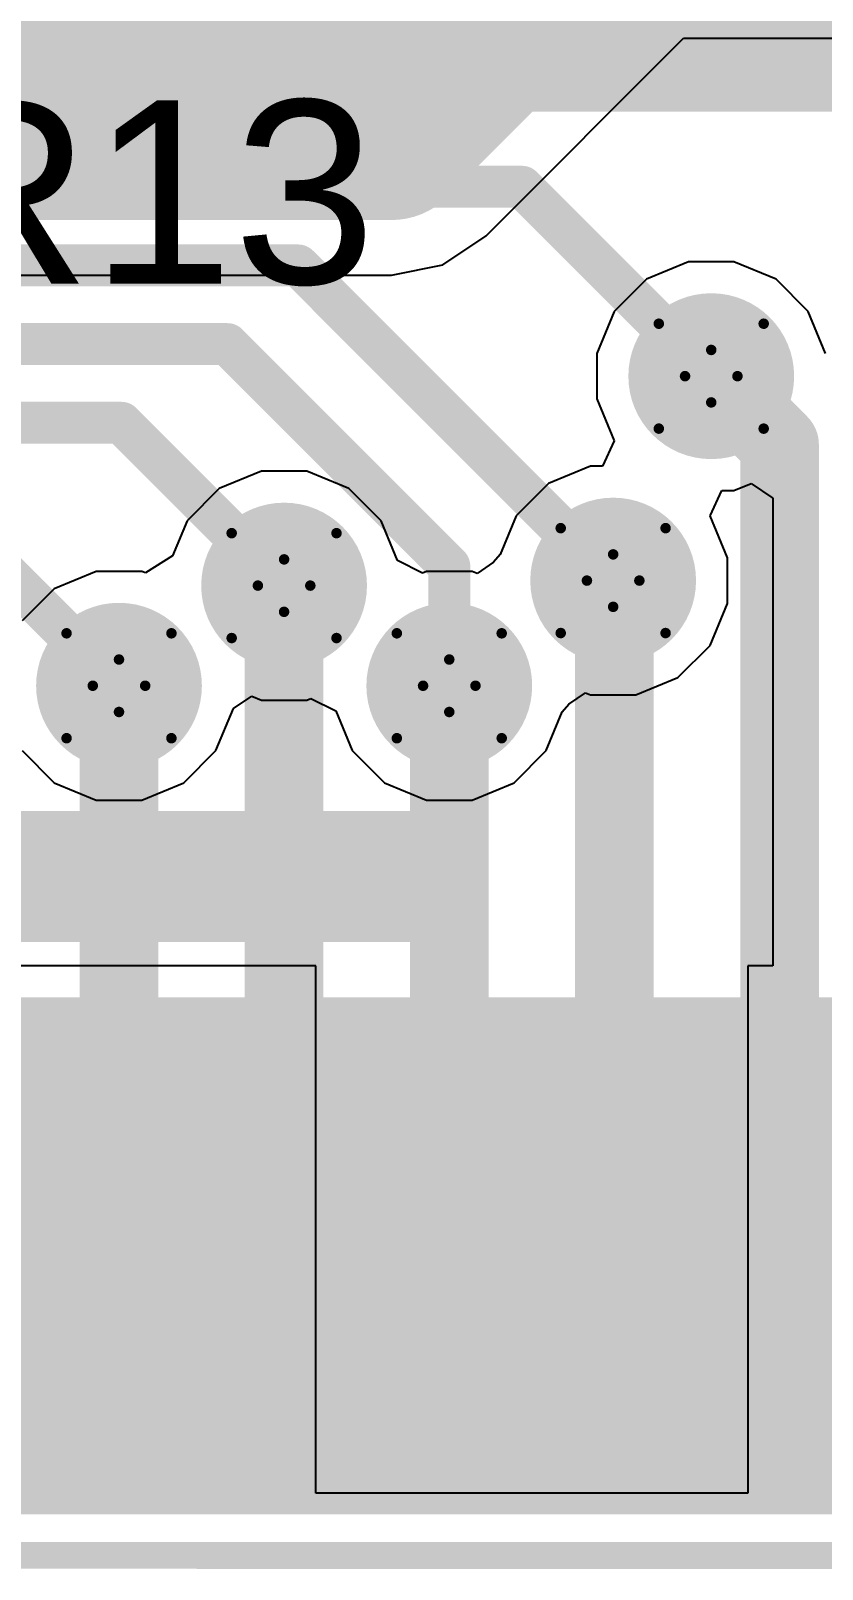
# Model space of a CAD drawing. Header units: inches. Extents: x -0.8 to 12, y -0.1 to 3.7.
# Drawn here: x 0.8611 to 1.0121, y -0.1346 to 0.1587 of the extents above; entities that cross this region are included whole.
import ezdxf

# ---------------------------------------------------------------- set-up
doc = ezdxf.new("R2010")
doc.units = ezdxf.units.IN
doc.header["$MEASUREMENT"] = 0
for name, color, linetype in [('Board Outline', 216, 'Continuous'), ('Bottom Layer', 5, 'Continuous'), ('Bottom Overlay', 54, 'Continuous'), ('Bottom Paste', 16, 'Continuous'), ('Bottom Solder', 6, 'Continuous'), ('Drill Drawing', 1, 'Continuous'), ('Top Layer', 1, 'Continuous'), ('Top Overlay', 2, 'Continuous'), ('Top Paste', 8, 'Continuous'), ('Top Solder', 216, 'Continuous'), ('Via Holes', 16, 'Continuous')]:
    doc.layers.add(name, color=color, linetype=linetype)
doc.styles.add('Arial', font='', dxfattribs={"height": 0.2})
doc.styles.get('Arial').set_extended_font_data('Arial')

# ---------------------------------------------------------------- blocks, each defined once
blk = doc.blocks.new('MDA7050_330M_B_17')
at = {"layer": 'Bottom Overlay'}
blk.add_lwpolyline([(0.1456378, 0.1318582, 0.005, 0.005, 0), (-0.1456378, 0.1318582, 0.005, 0.005, 0)], format="xyseb", dxfattribs=at)
blk = doc.blocks.new('MINI_PCIE_PAD_54')
at = {"layer": 'Bottom Layer'}
for points in [[(0.6653543, 0.0452756), (0.6889763, 0.0452756), (0.6889763, -0.0452756), (0.6653543, -0.0452756)], [(0.6968503, 0.0452756), (0.7204723, 0.0452756), (0.7204723, -0.0452756), (0.6968503, -0.0452756)], [(0.7283464, 0.0452756), (0.7519684, 0.0452756), (0.7519684, -0.0452756), (0.7283464, -0.0452756)], [(0.7598425, 0.0452756), (0.7834645, 0.0452756), (0.7834645, -0.0452756), (0.7598425, -0.0452756)], [(0.7913385, 0.0452756), (0.8149605, 0.0452756), (0.8149605, -0.0452756), (0.7913385, -0.0452756)], [(0.8228346, 0.0452756), (0.8464566, 0.0452756), (0.8464566, -0.0452756), (0.8228346, -0.0452756)]]:
    blk.add_hatch(color=5, dxfattribs=at).paths.add_polyline_path(points)
at = {"layer": 'Bottom Paste'}
for points in [[(0.6653543, 0.0452756), (0.6889763, 0.0452756), (0.6889763, -0.0452756), (0.6653543, -0.0452756)], [(0.6968503, 0.0452756), (0.7204723, 0.0452756), (0.7204723, -0.0452756), (0.6968503, -0.0452756)], [(0.7283464, 0.0452756), (0.7519684, 0.0452756), (0.7519684, -0.0452756), (0.7283464, -0.0452756)], [(0.7598425, 0.0452756), (0.7834645, 0.0452756), (0.7834645, -0.0452756), (0.7598425, -0.0452756)], [(0.7913385, 0.0452756), (0.8149605, 0.0452756), (0.8149605, -0.0452756), (0.7913385, -0.0452756)], [(0.8228346, 0.0452756), (0.8464566, 0.0452756), (0.8464566, -0.0452756), (0.8228346, -0.0452756)]]:
    blk.add_hatch(color=16, dxfattribs=at).paths.add_polyline_path(points)
at = {"layer": 'Bottom Solder'}
for points in [[(0.6613543, 0.0492756), (0.6929763, 0.0492756), (0.6929763, -0.0492756), (0.6613543, -0.0492756)], [(0.6928503, 0.0492756), (0.7244723, 0.0492756), (0.7244723, -0.0492756), (0.6928503, -0.0492756)], [(0.7243464, 0.0492756), (0.7559684, 0.0492756), (0.7559684, -0.0492756), (0.7243464, -0.0492756)], [(0.7558425, 0.0492756), (0.7874645, 0.0492756), (0.7874645, -0.0492756), (0.7558425, -0.0492756)], [(0.7873385, 0.0492756), (0.8189605, 0.0492756), (0.8189605, -0.0492756), (0.7873385, -0.0492756)], [(0.8188346, 0.0492756), (0.8504566, 0.0492756), (0.8504566, -0.0492756), (0.8188346, -0.0492756)]]:
    blk.add_hatch(color=6, dxfattribs=at).paths.add_polyline_path(points)
at = {"layer": 'Top Layer'}
for points in [[(0.7047243, -0.0452756), (0.6811023, -0.0452756), (0.6811023, 0.0452756), (0.7047243, 0.0452756)], [(0.7362204, -0.0452756), (0.7125984, -0.0452756), (0.7125984, 0.0452756), (0.7362204, 0.0452756)], [(0.7677165, -0.0452756), (0.7440945, -0.0452756), (0.7440945, 0.0452756), (0.7677165, 0.0452756)], [(0.7992125, -0.0452756), (0.7755905, -0.0452756), (0.7755905, 0.0452756), (0.7992125, 0.0452756)], [(0.8307086, -0.0452756), (0.8070866, -0.0452756), (0.8070866, 0.0452756), (0.8307086, 0.0452756)]]:
    blk.add_hatch(color=1, dxfattribs=at).paths.add_polyline_path(points)
at = {"layer": 'Top Paste'}
for points in [[(0.7047243, -0.0452756), (0.6811023, -0.0452756), (0.6811023, 0.0452756), (0.7047243, 0.0452756)], [(0.7362204, -0.0452756), (0.7125984, -0.0452756), (0.7125984, 0.0452756), (0.7362204, 0.0452756)], [(0.7677165, -0.0452756), (0.7440945, -0.0452756), (0.7440945, 0.0452756), (0.7677165, 0.0452756)], [(0.7992125, -0.0452756), (0.7755905, -0.0452756), (0.7755905, 0.0452756), (0.7992125, 0.0452756)], [(0.8307086, -0.0452756), (0.8070866, -0.0452756), (0.8070866, 0.0452756), (0.8307086, 0.0452756)]]:
    blk.add_hatch(color=8, dxfattribs=at).paths.add_polyline_path(points)
at = {"layer": 'Top Solder'}
for points in [[(0.6456063, 0.0492756), (0.6772283, 0.0492756), (0.6772283, -0.0492756), (0.6456063, -0.0492756)], [(0.7087243, -0.0492756), (0.6771023, -0.0492756), (0.6771023, 0.0492756), (0.7087243, 0.0492756)], [(0.7402204, -0.0492756), (0.7085984, -0.0492756), (0.7085984, 0.0492756), (0.7402204, 0.0492756)], [(0.7717165, -0.0492756), (0.7400945, -0.0492756), (0.7400945, 0.0492756), (0.7717165, 0.0492756)], [(0.8032125, -0.0492756), (0.7715905, -0.0492756), (0.7715905, 0.0492756), (0.8032125, 0.0492756)], [(0.8347086, -0.0492756), (0.8030866, -0.0492756), (0.8030866, 0.0492756), (0.8347086, 0.0492756)]]:
    blk.add_hatch(color=216, dxfattribs=at).paths.add_polyline_path(points)
at = {"layer": 'Top Overlay'}
blk.add_lwpolyline([(0.3425393, -0.0570866, 0.005, 0.005, 0), (0.9704724, -0.0570866, 0.005, 0.005, 0)], format="xyseb", dxfattribs=at)

msp = doc.modelspace()

# ---------------------------------------------------------------- hatches: boundary and pattern name
at = {"layer": 'Bottom Layer'}
for points in [[(0.7485196, 0.143307), (0.886, 0.143307), (0.886, 0.3519292), (0.7485196, 0.3519292)], [(0.7485196, 0.143307), (1.276, 0.143307), (1.276, 0.195), (0.7485196, 0.195)], [(0.8188823, -0.015), (0.9335123, -0.015), (0.9335123, 0.01), (0.8188823, 0.01)]]:
    msp.add_hatch(color=5, dxfattribs=at).paths.add_polyline_path(points)
h = msp.add_hatch(color=5, dxfattribs=at)
edge = h.paths.add_edge_path()
edge.add_arc((0.9908954, 0.0928906), 0.011811, 0, 360)
h = msp.add_hatch(color=5, dxfattribs=at)
edge = h.paths.add_edge_path()
edge.add_arc((0.9094259, 0.0529621), 0.011811, 0, 360)
h = msp.add_hatch(color=5, dxfattribs=at)
edge = h.paths.add_edge_path()
edge.add_arc((0.9721862, 0.053917), 0.011811, 0, 360)
h = msp.add_hatch(color=5, dxfattribs=at)
edge = h.paths.add_edge_path()
edge.add_arc((0.8779374, 0.0338673), 0.011811, 0, 360)
h = msp.add_hatch(color=5, dxfattribs=at)
edge = h.paths.add_edge_path()
edge.add_arc((0.9409295, 0.0338673), 0.011811, 0, 360)
at = {"layer": 'Bottom Solder'}
h = msp.add_hatch(color=6, dxfattribs=at)
edge = h.paths.add_edge_path()
edge.add_arc((0.9908954, 0.0928906), 0.015811, 0, 360)
h = msp.add_hatch(color=6, dxfattribs=at)
edge = h.paths.add_edge_path()
edge.add_arc((0.9094259, 0.0529621), 0.015811, 0, 360)
h = msp.add_hatch(color=6, dxfattribs=at)
edge = h.paths.add_edge_path()
edge.add_arc((0.9721862, 0.053917), 0.015811, 0, 360)
h = msp.add_hatch(color=6, dxfattribs=at)
edge = h.paths.add_edge_path()
edge.add_arc((0.8779374, 0.0338673), 0.015811, 0, 360)
h = msp.add_hatch(color=6, dxfattribs=at)
edge = h.paths.add_edge_path()
edge.add_arc((0.9409295, 0.0338673), 0.015811, 0, 360)
at = {"layer": 'Top Layer'}
h = msp.add_hatch(color=1, dxfattribs=at)
edge = h.paths.add_edge_path()
edge.add_arc((0.9908954, 0.0928906), 0.011811, 0, 360)
h = msp.add_hatch(color=1, dxfattribs=at)
edge = h.paths.add_edge_path()
edge.add_arc((0.9094259, 0.0529621), 0.011811, 0, 360)
h = msp.add_hatch(color=1, dxfattribs=at)
edge = h.paths.add_edge_path()
edge.add_arc((0.9721862, 0.053917), 0.011811, 0, 360)
h = msp.add_hatch(color=1, dxfattribs=at)
edge = h.paths.add_edge_path()
edge.add_arc((0.8779374, 0.0338673), 0.011811, 0, 360)
h = msp.add_hatch(color=1, dxfattribs=at)
edge = h.paths.add_edge_path()
edge.add_arc((0.9409295, 0.0338673), 0.011811, 0, 360)
at = {"layer": 'Top Solder'}
h = msp.add_hatch(color=216, dxfattribs=at)
edge = h.paths.add_edge_path()
edge.add_arc((0.9908954, 0.0928906), 0.015811, 0, 360)
h = msp.add_hatch(color=216, dxfattribs=at)
edge = h.paths.add_edge_path()
edge.add_arc((0.9094259, 0.0529621), 0.015811, 0, 360)
h = msp.add_hatch(color=216, dxfattribs=at)
edge = h.paths.add_edge_path()
edge.add_arc((0.9721862, 0.053917), 0.015811, 0, 360)
h = msp.add_hatch(color=216, dxfattribs=at)
edge = h.paths.add_edge_path()
edge.add_arc((0.8779374, 0.0338673), 0.015811, 0, 360)
h = msp.add_hatch(color=216, dxfattribs=at)
edge = h.paths.add_edge_path()
edge.add_arc((0.9409295, 0.0338673), 0.015811, 0, 360)
at = {"layer": 'Via Holes'}
h = msp.add_hatch(color=7, dxfattribs=at)
edge = h.paths.add_edge_path()
edge.add_arc((0.9908954, 0.0928906), 0.0059055, 0, 360)
h = msp.add_hatch(color=7, dxfattribs=at)
edge = h.paths.add_edge_path()
edge.add_arc((0.9094259, 0.0529621), 0.0059055, 0, 360)
h = msp.add_hatch(color=7, dxfattribs=at)
edge = h.paths.add_edge_path()
edge.add_arc((0.9721862, 0.053917), 0.0059055, 0, 360)
h = msp.add_hatch(color=7, dxfattribs=at)
edge = h.paths.add_edge_path()
edge.add_arc((0.8779374, 0.0338673), 0.0059055, 0, 360)
h = msp.add_hatch(color=7, dxfattribs=at)
edge = h.paths.add_edge_path()
edge.add_arc((0.9409295, 0.0338673), 0.0059055, 0, 360)

# ---------------------------------------------------------------- linework, layer by layer
at = {"layer": 'Board Outline'}
msp.add_lwpolyline([(0.5275374, -0.1318892, 0.005, 0.005, 0), (1.1555117, -0.1320703, 0.005, 0.005, 0)], format="xyseb", dxfattribs=at)
at = {"layer": 'Bottom Layer'}
for p, q in [((0.9906767, 0.0662718), (0.9929401, 0.0710796)), ((0.9929401, 0.0710796), (0.9952339, 0.0710796)), ((0.9952339, 0.0710796), (0.9985054, 0.0724347)), ((0.9985054, 0.0724347), (1.0026628, 0.0696568)), ((1.0026628, 0.0696568), (1.0026628, -0.019527)), ((0.9939972, 0.0582555), (0.9906767, 0.0662718)), ((0.9939972, 0.0495785), (0.9939972, 0.0582555)), ((0.9906767, 0.0415621), (0.9939972, 0.0495785)), ((0.9845411, 0.0354265), (0.9906767, 0.0415621)), ((0.9765247, 0.032106), (0.9845411, 0.0354265)), ((0.9637314, 0.0303836), (0.9668979, 0.0324994)), ((0.9668979, 0.0324994), (0.9678477, 0.032106)), ((0.8964279, 0.0215124), (0.8997484, 0.0295287)), ((0.8997484, 0.0295287), (0.9032904, 0.0318954)), ((0.9032904, 0.0318954), (0.9050874, 0.0311511)), ((0.9050874, 0.0311511), (0.9137644, 0.0311511)), ((0.9137644, 0.0311511), (0.9145218, 0.0314648)), ((0.9145218, 0.0314648), (0.9192985, 0.0290942)), ((0.9624862, 0.0289148), (0.9637314, 0.0303836)), ((0.9678477, 0.032106), (0.9765247, 0.032106)), ((0.9192985, 0.0290942), (0.922439, 0.0215124)), ((0.95942, 0.0215124), (0.9624862, 0.0289148)), ((0.8594469, 0.0215124), (0.8655825, 0.0153768)), ((0.8902923, 0.0153768), (0.8964279, 0.0215124)), ((0.922439, 0.0215124), (0.9285746, 0.0153768)), ((0.9532844, 0.0153768), (0.95942, 0.0215124)), ((0.8655825, 0.0153768), (0.8735989, 0.0120563)), ((0.8822759, 0.0120563), (0.8902923, 0.0153768)), ((0.9285746, 0.0153768), (0.936591, 0.0120563)), ((0.945268, 0.0120563), (0.9532844, 0.0153768)), ((0.8735989, 0.0120563), (0.8822759, 0.0120563)), ((0.936591, 0.0120563), (0.945268, 0.0120563)), ((0.9154964, -0.019527), (0.8403784, -0.019527)), ((0.9154964, -0.1200782), (0.9154964, -0.019527)), ((1.0026628, -0.019527), (0.9978587, -0.019527)), ((0.9978587, -0.019527), (0.9978587, -0.1200782)), ((0.9978587, -0.1200782), (0.9154964, -0.1200782))]:
    msp.add_line(p, q, dxfattribs=at)
for points in [[(0.667066, 0.129, 0.008, 0.008, 0), (0.954786, 0.129, 0.008, 0.008, 0)], [(0.954786, 0.129, 0.008, 0.008, 0), (0.9908954, 0.0928906, 0.008, 0.008, 0)], [(0.6608528, 0.114, 0.008, 0.008, 0), (0.9121032, 0.114, 0.008, 0.008, 0)], [(0.9121032, 0.114, 0.008, 0.008, 0), (0.9721862, 0.053917, 0.008, 0.008, 0)], [(0.6546396, 0.099, 0.008, 0.008, 0), (0.8986224, 0.099, 0.008, 0.008, 0)], [(0.8986224, 0.099, 0.008, 0.008, 0), (0.9409295, 0.0566929, 0.008, 0.008, 0)], [(0.6484264, 0.084, 0.008, 0.008, 0), (0.878388, 0.084, 0.008, 0.008, 0)], [(0.878388, 0.084, 0.008, 0.008, 0), (0.9094259, 0.0529621, 0.008, 0.008, 0)], [(0.8428047, 0.069, 0.008, 0.008, 0), (0.8779374, 0.0338673, 0.008, 0.008, 0)], [(0.9409295, 0.0338673, 0.008, 0.008, 0), (0.9409295, 0.0566929, 0.008, 0.008, 0)]]:
    msp.add_lwpolyline(points, format="xyseb", dxfattribs=at)
for points in [[(0.952786, 0.129, 0.004, 0.004, 1), (0.956786, 0.129, 0.004, 0.004, 1)], [(0.952786, 0.129, 0.004, 0.004, 1), (0.956786, 0.129, 0.004, 0.004, 1)], [(0.9101032, 0.114, 0.004, 0.004, 1), (0.9141032, 0.114, 0.004, 0.004, 1)], [(0.9101032, 0.114, 0.004, 0.004, 1), (0.9141032, 0.114, 0.004, 0.004, 1)], [(0.8966224, 0.099, 0.004, 0.004, 1), (0.9006224, 0.099, 0.004, 0.004, 1)], [(0.8966224, 0.099, 0.004, 0.004, 1), (0.9006224, 0.099, 0.004, 0.004, 1)], [(0.9888954, 0.0928906, 0.004, 0.004, 1), (0.9928954, 0.0928906, 0.004, 0.004, 1)], [(0.876388, 0.084, 0.004, 0.004, 1), (0.880388, 0.084, 0.004, 0.004, 1)], [(0.876388, 0.084, 0.004, 0.004, 1), (0.880388, 0.084, 0.004, 0.004, 1)], [(0.9389295, 0.0566929, 0.004, 0.004, 1), (0.9429295, 0.0566929, 0.004, 0.004, 1)], [(0.9389295, 0.0566929, 0.004, 0.004, 1), (0.9429295, 0.0566929, 0.004, 0.004, 1)], [(0.9074259, 0.0529621, 0.004, 0.004, 1), (0.9114259, 0.0529621, 0.004, 0.004, 1)], [(0.9701862, 0.053917, 0.004, 0.004, 1), (0.9741862, 0.053917, 0.004, 0.004, 1)], [(0.8759374, 0.0338673, 0.004, 0.004, 1), (0.8799374, 0.0338673, 0.004, 0.004, 1)], [(0.9389295, 0.0338673, 0.004, 0.004, 1), (0.9429295, 0.0338673, 0.004, 0.004, 1)]]:
    msp.add_lwpolyline(points, format="xyseb", close=True, dxfattribs=at)
at = {"layer": 'Drill Drawing'}
for points in [[(0.9808954, 0.1028906, 0.002, 0.002, 0), (0.9908954, 0.0978906, 0.002, 0.002, 0)], [(0.9808954, 0.1028906, 0.002, 0.002, 0), (0.9858954, 0.0928906, 0.002, 0.002, 0)], [(0.9908954, 0.0978906, 0.002, 0.002, 0), (1.0008954, 0.1028906, 0.002, 0.002, 0)], [(0.9958954, 0.0928906, 0.002, 0.002, 0), (1.0008954, 0.1028906, 0.002, 0.002, 0)], [(0.9808954, 0.0828906, 0.002, 0.002, 0), (0.9858954, 0.0928906, 0.002, 0.002, 0)], [(0.9958954, 0.0928906, 0.002, 0.002, 0), (1.0008954, 0.0828906, 0.002, 0.002, 0)], [(0.9808954, 0.0828906, 0.002, 0.002, 0), (0.9908954, 0.0878906, 0.002, 0.002, 0)], [(0.9908954, 0.0878906, 0.002, 0.002, 0), (1.0008954, 0.0828906, 0.002, 0.002, 0)], [(0.9621862, 0.063917, 0.002, 0.002, 0), (0.9721862, 0.058917, 0.002, 0.002, 0)], [(0.9621862, 0.063917, 0.002, 0.002, 0), (0.9671862, 0.053917, 0.002, 0.002, 0)], [(0.9721862, 0.058917, 0.002, 0.002, 0), (0.9821862, 0.063917, 0.002, 0.002, 0)], [(0.9771862, 0.053917, 0.002, 0.002, 0), (0.9821862, 0.063917, 0.002, 0.002, 0)], [(0.8994259, 0.0629621, 0.002, 0.002, 0), (0.9094259, 0.0579621, 0.002, 0.002, 0)], [(0.8994259, 0.0629621, 0.002, 0.002, 0), (0.9044259, 0.0529621, 0.002, 0.002, 0)], [(0.9094259, 0.0579621, 0.002, 0.002, 0), (0.9194259, 0.0629621, 0.002, 0.002, 0)], [(0.9144259, 0.0529621, 0.002, 0.002, 0), (0.9194259, 0.0629621, 0.002, 0.002, 0)], [(0.8994259, 0.0429621, 0.002, 0.002, 0), (0.9044259, 0.0529621, 0.002, 0.002, 0)], [(0.9144259, 0.0529621, 0.002, 0.002, 0), (0.9194259, 0.0429621, 0.002, 0.002, 0)], [(0.9621862, 0.043917, 0.002, 0.002, 0), (0.9671862, 0.053917, 0.002, 0.002, 0)], [(0.9771862, 0.053917, 0.002, 0.002, 0), (0.9821862, 0.043917, 0.002, 0.002, 0)], [(0.9621862, 0.043917, 0.002, 0.002, 0), (0.9721862, 0.048917, 0.002, 0.002, 0)], [(0.9721862, 0.048917, 0.002, 0.002, 0), (0.9821862, 0.043917, 0.002, 0.002, 0)], [(0.8994259, 0.0429621, 0.002, 0.002, 0), (0.9094259, 0.0479621, 0.002, 0.002, 0)], [(0.9094259, 0.0479621, 0.002, 0.002, 0), (0.9194259, 0.0429621, 0.002, 0.002, 0)], [(0.8679374, 0.0438673, 0.002, 0.002, 0), (0.8779374, 0.0388673, 0.002, 0.002, 0)], [(0.8679374, 0.0438673, 0.002, 0.002, 0), (0.8729374, 0.0338673, 0.002, 0.002, 0)], [(0.8779374, 0.0388673, 0.002, 0.002, 0), (0.8879374, 0.0438673, 0.002, 0.002, 0)], [(0.8829374, 0.0338673, 0.002, 0.002, 0), (0.8879374, 0.0438673, 0.002, 0.002, 0)], [(0.9309295, 0.0438673, 0.002, 0.002, 0), (0.9409295, 0.0388673, 0.002, 0.002, 0)], [(0.9309295, 0.0438673, 0.002, 0.002, 0), (0.9359295, 0.0338673, 0.002, 0.002, 0)], [(0.9409295, 0.0388673, 0.002, 0.002, 0), (0.9509295, 0.0438673, 0.002, 0.002, 0)], [(0.9459295, 0.0338673, 0.002, 0.002, 0), (0.9509295, 0.0438673, 0.002, 0.002, 0)], [(0.8679374, 0.0238673, 0.002, 0.002, 0), (0.8729374, 0.0338673, 0.002, 0.002, 0)], [(0.8829374, 0.0338673, 0.002, 0.002, 0), (0.8879374, 0.0238673, 0.002, 0.002, 0)], [(0.9309295, 0.0238673, 0.002, 0.002, 0), (0.9359295, 0.0338673, 0.002, 0.002, 0)], [(0.9459295, 0.0338673, 0.002, 0.002, 0), (0.9509295, 0.0238673, 0.002, 0.002, 0)], [(0.8679374, 0.0238673, 0.002, 0.002, 0), (0.8779374, 0.0288673, 0.002, 0.002, 0)], [(0.8779374, 0.0288673, 0.002, 0.002, 0), (0.8879374, 0.0238673, 0.002, 0.002, 0)], [(0.9309295, 0.0238673, 0.002, 0.002, 0), (0.9409295, 0.0288673, 0.002, 0.002, 0)], [(0.9409295, 0.0288673, 0.002, 0.002, 0), (0.9509295, 0.0238673, 0.002, 0.002, 0)]]:
    msp.add_lwpolyline(points, format="xyseb", dxfattribs=at)
for points in [[(0.9803954, 0.1028906, 0.001, 0.001, 1), (0.9813954, 0.1028906, 0.001, 0.001, 1)], [(0.9803954, 0.1028906, 0.001, 0.001, 1), (0.9813954, 0.1028906, 0.001, 0.001, 1)], [(1.0003954, 0.1028906, 0.001, 0.001, 1), (1.0013954, 0.1028906, 0.001, 0.001, 1)], [(1.0003954, 0.1028906, 0.001, 0.001, 1), (1.0013954, 0.1028906, 0.001, 0.001, 1)], [(0.9903954, 0.0978906, 0.001, 0.001, 1), (0.9913954, 0.0978906, 0.001, 0.001, 1)], [(0.9903954, 0.0978906, 0.001, 0.001, 1), (0.9913954, 0.0978906, 0.001, 0.001, 1)], [(0.9853954, 0.0928906, 0.001, 0.001, 1), (0.9863954, 0.0928906, 0.001, 0.001, 1)], [(0.9853954, 0.0928906, 0.001, 0.001, 1), (0.9863954, 0.0928906, 0.001, 0.001, 1)], [(0.9953954, 0.0928906, 0.001, 0.001, 1), (0.9963954, 0.0928906, 0.001, 0.001, 1)], [(0.9953954, 0.0928906, 0.001, 0.001, 1), (0.9963954, 0.0928906, 0.001, 0.001, 1)], [(0.9903954, 0.0878906, 0.001, 0.001, 1), (0.9913954, 0.0878906, 0.001, 0.001, 1)], [(0.9903954, 0.0878906, 0.001, 0.001, 1), (0.9913954, 0.0878906, 0.001, 0.001, 1)], [(0.9803954, 0.0828906, 0.001, 0.001, 1), (0.9813954, 0.0828906, 0.001, 0.001, 1)], [(0.9803954, 0.0828906, 0.001, 0.001, 1), (0.9813954, 0.0828906, 0.001, 0.001, 1)], [(1.0003954, 0.0828906, 0.001, 0.001, 1), (1.0013954, 0.0828906, 0.001, 0.001, 1)], [(1.0003954, 0.0828906, 0.001, 0.001, 1), (1.0013954, 0.0828906, 0.001, 0.001, 1)], [(0.9616862, 0.063917, 0.001, 0.001, 1), (0.9626862, 0.063917, 0.001, 0.001, 1)], [(0.9616862, 0.063917, 0.001, 0.001, 1), (0.9626862, 0.063917, 0.001, 0.001, 1)], [(0.9816862, 0.063917, 0.001, 0.001, 1), (0.9826862, 0.063917, 0.001, 0.001, 1)], [(0.9816862, 0.063917, 0.001, 0.001, 1), (0.9826862, 0.063917, 0.001, 0.001, 1)], [(0.8989259, 0.0629621, 0.001, 0.001, 1), (0.8999259, 0.0629621, 0.001, 0.001, 1)], [(0.8989259, 0.0629621, 0.001, 0.001, 1), (0.8999259, 0.0629621, 0.001, 0.001, 1)], [(0.9189259, 0.0629621, 0.001, 0.001, 1), (0.9199259, 0.0629621, 0.001, 0.001, 1)], [(0.9189259, 0.0629621, 0.001, 0.001, 1), (0.9199259, 0.0629621, 0.001, 0.001, 1)], [(0.9089259, 0.0579621, 0.001, 0.001, 1), (0.9099259, 0.0579621, 0.001, 0.001, 1)], [(0.9089259, 0.0579621, 0.001, 0.001, 1), (0.9099259, 0.0579621, 0.001, 0.001, 1)], [(0.9716862, 0.058917, 0.001, 0.001, 1), (0.9726862, 0.058917, 0.001, 0.001, 1)], [(0.9716862, 0.058917, 0.001, 0.001, 1), (0.9726862, 0.058917, 0.001, 0.001, 1)], [(0.9039259, 0.0529621, 0.001, 0.001, 1), (0.9049259, 0.0529621, 0.001, 0.001, 1)], [(0.9039259, 0.0529621, 0.001, 0.001, 1), (0.9049259, 0.0529621, 0.001, 0.001, 1)], [(0.9139259, 0.0529621, 0.001, 0.001, 1), (0.9149259, 0.0529621, 0.001, 0.001, 1)], [(0.9139259, 0.0529621, 0.001, 0.001, 1), (0.9149259, 0.0529621, 0.001, 0.001, 1)], [(0.9666862, 0.053917, 0.001, 0.001, 1), (0.9676862, 0.053917, 0.001, 0.001, 1)], [(0.9666862, 0.053917, 0.001, 0.001, 1), (0.9676862, 0.053917, 0.001, 0.001, 1)], [(0.9766862, 0.053917, 0.001, 0.001, 1), (0.9776862, 0.053917, 0.001, 0.001, 1)], [(0.9766862, 0.053917, 0.001, 0.001, 1), (0.9776862, 0.053917, 0.001, 0.001, 1)], [(0.9716862, 0.048917, 0.001, 0.001, 1), (0.9726862, 0.048917, 0.001, 0.001, 1)], [(0.9716862, 0.048917, 0.001, 0.001, 1), (0.9726862, 0.048917, 0.001, 0.001, 1)], [(0.9089259, 0.0479621, 0.001, 0.001, 1), (0.9099259, 0.0479621, 0.001, 0.001, 1)], [(0.9089259, 0.0479621, 0.001, 0.001, 1), (0.9099259, 0.0479621, 0.001, 0.001, 1)], [(0.8674374, 0.0438673, 0.001, 0.001, 1), (0.8684374, 0.0438673, 0.001, 0.001, 1)], [(0.8674374, 0.0438673, 0.001, 0.001, 1), (0.8684374, 0.0438673, 0.001, 0.001, 1)], [(0.8874374, 0.0438673, 0.001, 0.001, 1), (0.8884374, 0.0438673, 0.001, 0.001, 1)], [(0.8874374, 0.0438673, 0.001, 0.001, 1), (0.8884374, 0.0438673, 0.001, 0.001, 1)], [(0.9304295, 0.0438673, 0.001, 0.001, 1), (0.9314295, 0.0438673, 0.001, 0.001, 1)], [(0.9304295, 0.0438673, 0.001, 0.001, 1), (0.9314295, 0.0438673, 0.001, 0.001, 1)], [(0.9504295, 0.0438673, 0.001, 0.001, 1), (0.9514295, 0.0438673, 0.001, 0.001, 1)], [(0.9504295, 0.0438673, 0.001, 0.001, 1), (0.9514295, 0.0438673, 0.001, 0.001, 1)], [(0.9616862, 0.043917, 0.001, 0.001, 1), (0.9626862, 0.043917, 0.001, 0.001, 1)], [(0.9616862, 0.043917, 0.001, 0.001, 1), (0.9626862, 0.043917, 0.001, 0.001, 1)], [(0.9816862, 0.043917, 0.001, 0.001, 1), (0.9826862, 0.043917, 0.001, 0.001, 1)], [(0.9816862, 0.043917, 0.001, 0.001, 1), (0.9826862, 0.043917, 0.001, 0.001, 1)], [(0.8989259, 0.0429621, 0.001, 0.001, 1), (0.8999259, 0.0429621, 0.001, 0.001, 1)], [(0.8989259, 0.0429621, 0.001, 0.001, 1), (0.8999259, 0.0429621, 0.001, 0.001, 1)], [(0.9189259, 0.0429621, 0.001, 0.001, 1), (0.9199259, 0.0429621, 0.001, 0.001, 1)], [(0.9189259, 0.0429621, 0.001, 0.001, 1), (0.9199259, 0.0429621, 0.001, 0.001, 1)], [(0.8774374, 0.0388673, 0.001, 0.001, 1), (0.8784374, 0.0388673, 0.001, 0.001, 1)], [(0.8774374, 0.0388673, 0.001, 0.001, 1), (0.8784374, 0.0388673, 0.001, 0.001, 1)], [(0.9404295, 0.0388673, 0.001, 0.001, 1), (0.9414295, 0.0388673, 0.001, 0.001, 1)], [(0.9404295, 0.0388673, 0.001, 0.001, 1), (0.9414295, 0.0388673, 0.001, 0.001, 1)], [(0.8724374, 0.0338673, 0.001, 0.001, 1), (0.8734374, 0.0338673, 0.001, 0.001, 1)], [(0.8724374, 0.0338673, 0.001, 0.001, 1), (0.8734374, 0.0338673, 0.001, 0.001, 1)], [(0.8824374, 0.0338673, 0.001, 0.001, 1), (0.8834374, 0.0338673, 0.001, 0.001, 1)], [(0.8824374, 0.0338673, 0.001, 0.001, 1), (0.8834374, 0.0338673, 0.001, 0.001, 1)], [(0.9354295, 0.0338673, 0.001, 0.001, 1), (0.9364295, 0.0338673, 0.001, 0.001, 1)], [(0.9354295, 0.0338673, 0.001, 0.001, 1), (0.9364295, 0.0338673, 0.001, 0.001, 1)], [(0.9454295, 0.0338673, 0.001, 0.001, 1), (0.9464295, 0.0338673, 0.001, 0.001, 1)], [(0.9454295, 0.0338673, 0.001, 0.001, 1), (0.9464295, 0.0338673, 0.001, 0.001, 1)], [(0.8774374, 0.0288673, 0.001, 0.001, 1), (0.8784374, 0.0288673, 0.001, 0.001, 1)], [(0.8774374, 0.0288673, 0.001, 0.001, 1), (0.8784374, 0.0288673, 0.001, 0.001, 1)], [(0.9404295, 0.0288673, 0.001, 0.001, 1), (0.9414295, 0.0288673, 0.001, 0.001, 1)], [(0.9404295, 0.0288673, 0.001, 0.001, 1), (0.9414295, 0.0288673, 0.001, 0.001, 1)], [(0.8674374, 0.0238673, 0.001, 0.001, 1), (0.8684374, 0.0238673, 0.001, 0.001, 1)], [(0.8674374, 0.0238673, 0.001, 0.001, 1), (0.8684374, 0.0238673, 0.001, 0.001, 1)], [(0.8874374, 0.0238673, 0.001, 0.001, 1), (0.8884374, 0.0238673, 0.001, 0.001, 1)], [(0.8874374, 0.0238673, 0.001, 0.001, 1), (0.8884374, 0.0238673, 0.001, 0.001, 1)], [(0.9304295, 0.0238673, 0.001, 0.001, 1), (0.9314295, 0.0238673, 0.001, 0.001, 1)], [(0.9304295, 0.0238673, 0.001, 0.001, 1), (0.9314295, 0.0238673, 0.001, 0.001, 1)], [(0.9504295, 0.0238673, 0.001, 0.001, 1), (0.9514295, 0.0238673, 0.001, 0.001, 1)], [(0.9504295, 0.0238673, 0.001, 0.001, 1), (0.9514295, 0.0238673, 0.001, 0.001, 1)]]:
    msp.add_lwpolyline(points, format="xyseb", close=True, dxfattribs=at)
at = {"layer": 'Top Layer'}
for p, q in [((0.9479546, 0.1196335), (0.9856252, 0.1573041)), ((0.9856252, 0.1573041), (1.0524891, 0.1573041)), ((0.9396851, 0.114108), (0.9479546, 0.1196335)), ((0.9865569, 0.1147016), (0.9785405, 0.1113811)), ((0.9952339, 0.1147016), (0.9865569, 0.1147016)), ((1.0032503, 0.1113811), (0.9952339, 0.1147016)), ((0.7823462, 0.1121677), (0.9299306, 0.1121677)), ((0.9299306, 0.1121677), (0.9396851, 0.114108)), ((0.9785405, 0.1113811), (0.9724049, 0.1052455)), ((1.0093859, 0.1052455), (1.0032503, 0.1113811)), ((0.9724049, 0.1052455), (0.9690844, 0.0972291)), ((1.0127064, 0.0972291), (1.0093859, 0.1052455)), ((0.9690844, 0.0972291), (0.9690844, 0.0885521)), ((0.9690844, 0.0885521), (0.9724049, 0.0805358)), ((0.9724049, 0.0805358), (0.9701415, 0.075728)), ((0.9050874, 0.0747731), (0.897071, 0.0714526)), ((0.9137644, 0.0747731), (0.9050874, 0.0747731)), ((0.9217808, 0.0714526), (0.9137644, 0.0747731)), ((0.9678477, 0.075728), (0.9598313, 0.0724075)), ((0.9701415, 0.075728), (0.9678477, 0.075728)), ((0.897071, 0.0714526), (0.8909354, 0.065317)), ((0.9279164, 0.065317), (0.9217808, 0.0714526)), ((0.9598313, 0.0724075), (0.9536957, 0.0662719)), ((0.8909354, 0.065317), (0.8881729, 0.0586477)), ((0.9310569, 0.0577352), (0.9279164, 0.065317)), ((0.9536957, 0.0662719), (0.9506295, 0.0588695)), ((0.9506295, 0.0588695), (0.9493843, 0.0574007)), ((0.8881729, 0.0586477), (0.8830073, 0.0553753)), ((0.9358336, 0.0553646), (0.9310569, 0.0577352)), ((0.9493843, 0.0574007), (0.9462178, 0.0552849)), ((0.8735989, 0.0556783), (0.8655825, 0.0523578)), ((0.8822759, 0.0556783), (0.8735989, 0.0556783)), ((0.8830073, 0.0553753), (0.8822759, 0.0556783)), ((0.936591, 0.0556783), (0.9358336, 0.0553646)), ((0.945268, 0.0556783), (0.936591, 0.0556783)), ((0.9462178, 0.0552849), (0.945268, 0.0556783)), ((0.8655825, 0.0523578), (0.8594469, 0.0462222))]:
    msp.add_line(p, q, dxfattribs=at)
for points in [[(0.9299306, 0.1376575, 0.03, 0.03, 0), (0.9739734, 0.1817003, 0.03, 0.03, 0)], [(0.771788, 0.1376575, 0.03, 0.03, 0), (0.9299306, 0.1376575, 0.03, 0.03, 0)], [(0.9908954, 0.0928906, 0.015, 0.015, 0), (1.0039217, 0.0798643, 0.015, 0.015, 0)], [(1.0039217, -0.0748026, 0.015, 0.015, 0), (1.0039217, 0.0798643, 0.015, 0.015, 0)], [(0.9094259, -0.074795, 0.015, 0.015, 0), (0.9094259, 0.0529621, 0.015, 0.015, 0)], [(0.9724256, -0.0748026, 0.015, 0.015, 0), (0.9724256, 0.053917, 0.015, 0.015, 0)], [(0.8779374, -0.0748026, 0.015, 0.015, 0), (0.8779374, 0.0338673, 0.015, 0.015, 0)], [(0.9409295, -0.0748025, 0.015, 0.015, 0), (0.9409295, 0.0338673, 0.015, 0.015, 0)], [(0.9094259, -0.074795, 0.015, 0.015, 0), (0.9094335, -0.0748026, 0.015, 0.015, 0)], [(0.9409295, -0.0748025, 0.015, 0.015, 0), (0.9409296, -0.0748026, 0.015, 0.015, 0)]]:
    msp.add_lwpolyline(points, format="xyseb", dxfattribs=at)
for points in [[(0.9224306, 0.1376575, 0.015, 0.015, 1), (0.9374306, 0.1376575, 0.015, 0.015, 1)], [(0.9224306, 0.1376575, 0.015, 0.015, 1), (0.9374306, 0.1376575, 0.015, 0.015, 1)], [(0.9871454, 0.0928906, 0.0075, 0.0075, 1), (0.9946454, 0.0928906, 0.0075, 0.0075, 1)], [(1.0001717, 0.0798643, 0.0075, 0.0075, 1), (1.0076717, 0.0798643, 0.0075, 0.0075, 1)], [(1.0001717, 0.0798643, 0.0075, 0.0075, 1), (1.0076717, 0.0798643, 0.0075, 0.0075, 1)], [(0.9056759, 0.0529621, 0.0075, 0.0075, 1), (0.9131759, 0.0529621, 0.0075, 0.0075, 1)], [(0.9686756, 0.053917, 0.0075, 0.0075, 1), (0.9761756, 0.053917, 0.0075, 0.0075, 1)], [(0.8741874, 0.0338673, 0.0075, 0.0075, 1), (0.8816874, 0.0338673, 0.0075, 0.0075, 1)], [(0.9371795, 0.0338673, 0.0075, 0.0075, 1), (0.9446795, 0.0338673, 0.0075, 0.0075, 1)], [(0.8741874, -0.0748026, 0.0075, 0.0075, 1), (0.8816874, -0.0748026, 0.0075, 0.0075, 1)], [(0.9056759, -0.074795, 0.0075, 0.0075, 1), (0.9131759, -0.074795, 0.0075, 0.0075, 1)], [(0.9056759, -0.074795, 0.0075, 0.0075, 1), (0.9131759, -0.074795, 0.0075, 0.0075, 1)], [(0.9056835, -0.0748026, 0.0075, 0.0075, 1), (0.9131835, -0.0748026, 0.0075, 0.0075, 1)], [(0.9371795, -0.0748025, 0.0075, 0.0075, 1), (0.9446795, -0.0748025, 0.0075, 0.0075, 1)], [(0.9371795, -0.0748025, 0.0075, 0.0075, 1), (0.9446795, -0.0748025, 0.0075, 0.0075, 1)], [(0.9371796, -0.0748026, 0.0075, 0.0075, 1), (0.9446796, -0.0748026, 0.0075, 0.0075, 1)], [(0.9686756, -0.0748026, 0.0075, 0.0075, 1), (0.9761756, -0.0748026, 0.0075, 0.0075, 1)], [(1.0001717, -0.0748026, 0.0075, 0.0075, 1), (1.0076717, -0.0748026, 0.0075, 0.0075, 1)]]:
    msp.add_lwpolyline(points, format="xyseb", close=True, dxfattribs=at)

# ---------------------------------------------------------------- block references
at = {"rotation": 180}
msp.add_blockref('MDA7050_330M_B_17', (0.906, 0.285), dxfattribs=at)
msp.add_blockref('MINI_PCIE_PAD_54', (0.1850241, -0.0748026))

# ---------------------------------------------------------------- texts
at = {"layer": 'Top Overlay', "style": 'Arial'}
msp.add_text('R13', height=0.035, dxfattribs=at).set_placement((0.8372642, 0.1105057))

doc.saveas('drawing.dxf')
